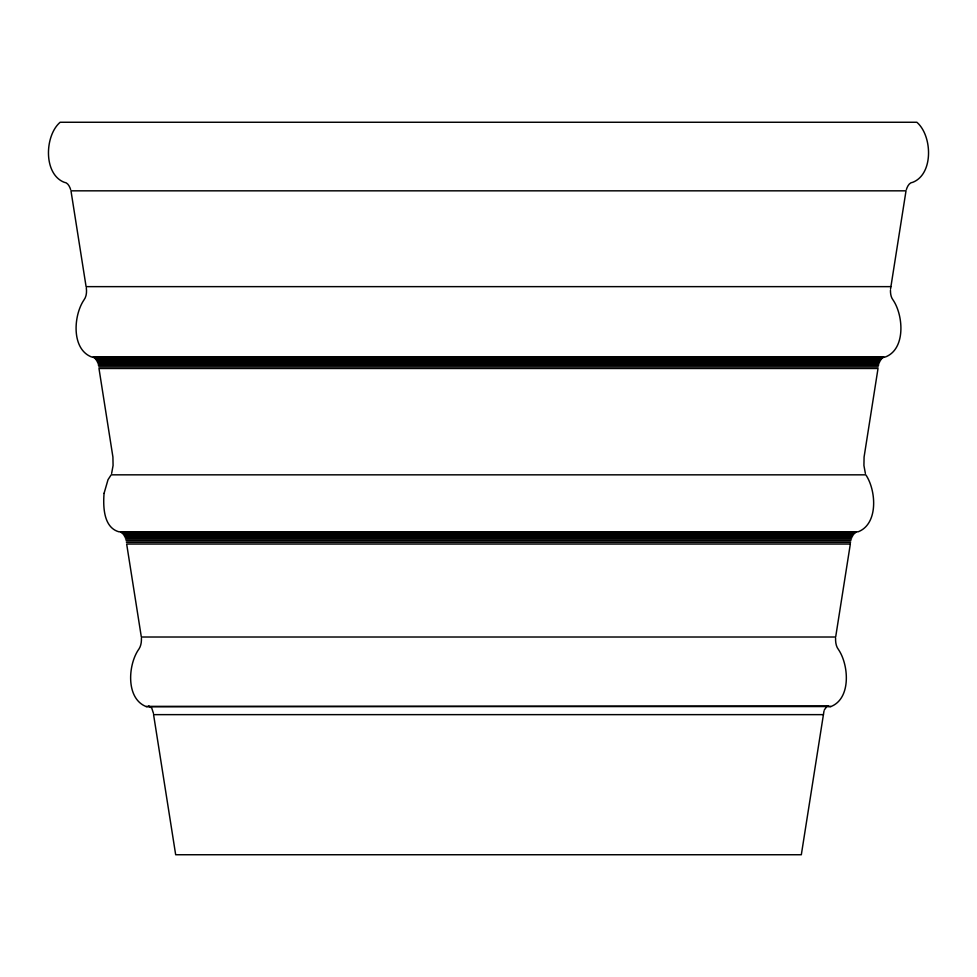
<?xml version="1.0" encoding="UTF-8"?>
<svg xmlns="http://www.w3.org/2000/svg" width="977" height="977" viewBox="0 0 977 977"><rect width="100%" height="100%" fill="white"/><g stroke="black" fill="none" stroke-linecap="round" stroke-linejoin="round"><path stroke-width="1.47" d="M835.579 638.237C835.469 642.158 836.007 646.432 838.51 649.607C848.94 664.995 851.272 698.628 830.877 706.554L146.123 706.554C125.557 698.47 127.95 664.25 139.003 648.936C141.042 645.797 141.543 641.913 141.421 638.237M890.536 289.082L906.021 190.833L70.979 190.833L86.086 286.64L890.914 286.64M823.428 714.639L801.323 854.741L175.677 854.741L153.572 714.639L823.428 714.639L824.002 710.963M111.634 473.405L113.076 465.479L112.917 457.053L98.982 368.488L878.018 368.488L864.083 457.053L863.924 465.479L865.366 473.405M906.363 189.587C907.364 186.497 909.196 182.528 912.884 182.259C933.817 173.882 932.327 135.51 916.841 122.259L60.159 122.259C44.673 135.51 43.183 173.882 64.116 182.259C67.804 182.528 69.636 186.497 70.637 189.587M824.356 709.876L826.982 706.298L830.877 706.554M146.123 706.554L828.264 705.956M93.218 357.338L883.782 357.338M94.036 357.79L882.964 357.79M94.818 358.425L882.182 358.425M95.563 359.218L881.437 359.218M96.247 360.183L880.753 360.183M96.894 361.282L880.106 361.282M97.456 362.528L879.544 362.528M97.969 363.884L879.031 363.884M98.384 365.337L878.616 365.337M98.726 366.876L878.274 366.876M120.586 532.172L856.414 532.172M121.441 532.66L855.559 532.66M122.272 533.332L854.728 533.332M123.053 534.187L853.947 534.187M123.798 535.213L853.202 535.213M124.47 536.385L852.53 536.385M125.068 537.704L851.932 537.704M125.606 539.145L851.394 539.145M126.045 540.696L850.955 540.696M126.412 542.333L850.588 542.333M148.736 705.956L151.74 708.032L153.462 713.369M86.306 287.836C86.843 291.964 86.538 296.593 83.924 300.012C73.483 315.4 71.162 349.033 91.545 356.959L885.455 356.959C905.838 349.033 903.517 315.4 893.076 300.012C890.939 297.313 890.438 293.698 890.462 290.352M104.063 493.361C103.037 506.55 103.464 527.348 118.803 531.781L858.197 531.781C878.579 523.843 876.259 490.21 865.817 474.834L111.183 474.834L108.02 479.683L104.063 493.361M850.332 544.042L835.665 637.016L141.335 637.016L126.668 544.042L850.332 544.042"/></g></svg>
